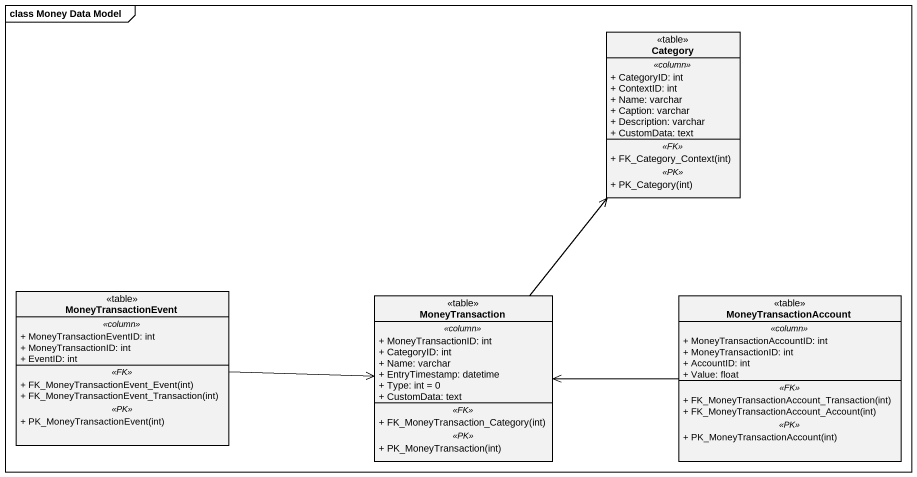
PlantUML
@startuml
mainframe class Money Data Model
hide circle
hide empty members
skinparam classAttributeIconSize 0
class Category <<table>> {
  .. <<column>> ..
  + CategoryID: int
  + ContextID: int
  + Name: varchar
  + Caption: varchar
  + Description: varchar
  + CustomData: text
  .. <<FK>> ..
  + FK_Category_Context(int)
  .. <<PK>> ..
  + PK_Category(int)
}
class MoneyTransactionEvent <<table>> {
  .. <<column>> ..
  + MoneyTransactionEventID: int
  + MoneyTransactionID: int
  + EventID: int
  .. <<FK>> ..
  + FK_MoneyTransactionEvent_Event(int)
  + FK_MoneyTransactionEvent_Transaction(int)
  .. <<PK>> ..
  + PK_MoneyTransactionEvent(int)
}
class MoneyTransaction <<table>> {
  .. <<column>> ..
  + MoneyTransactionID: int
  + CategoryID: int
  + Name: varchar
  + EntryTimestamp: datetime
  + Type: int = 0
  + CustomData: text
  .. <<FK>> ..
  + FK_MoneyTransaction_Category(int)
  .. <<PK>> ..
  + PK_MoneyTransaction(int)
}
class MoneyTransactionAccount <<table>> {
  .. <<column>> ..
  + MoneyTransactionAccountID: int
  + MoneyTransactionID: int
  + AccountID: int
  + Value: float
  .. <<FK>> ..
  + FK_MoneyTransactionAccount_Transaction(int)
  + FK_MoneyTransactionAccount_Account(int)
  .. <<PK>> ..
  + PK_MoneyTransactionAccount(int)
}
MoneyTransactionEvent -right-> MoneyTransaction
MoneyTransaction -up-> Category
MoneyTransactionAccount -left-> MoneyTransaction
@enduml
